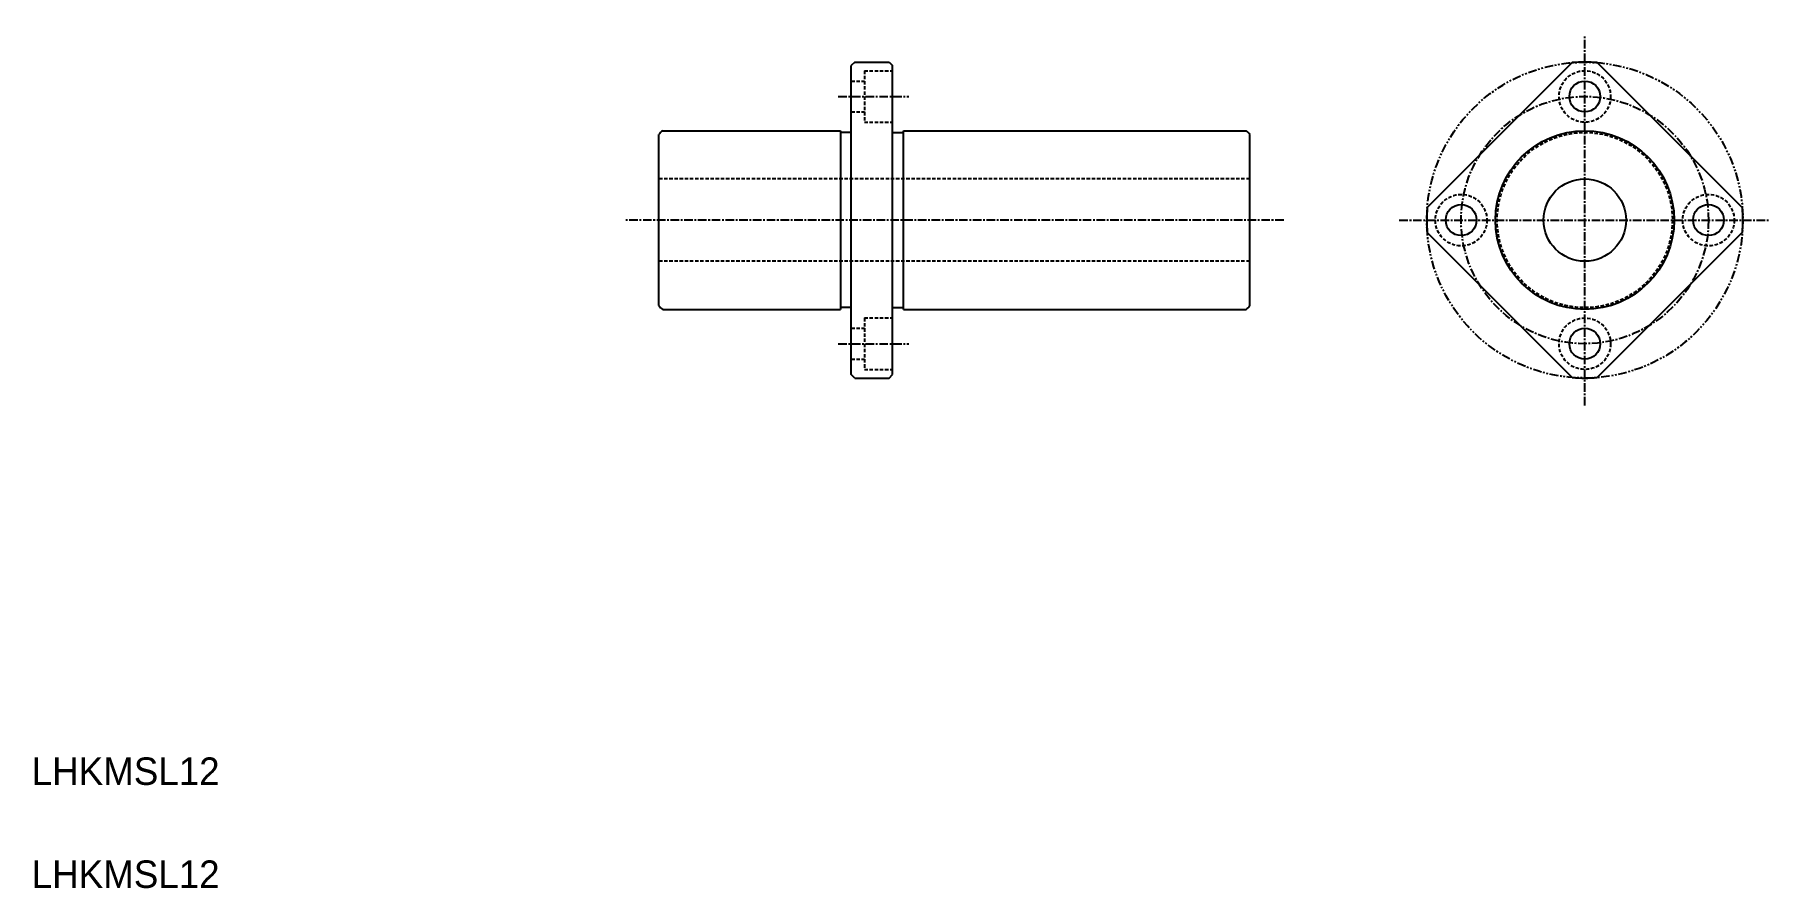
# Model space of a CAD drawing. Extents: x 10 to 263, y 10 to 134.
import ezdxf

# ---------------------------------------------------------------- set-up
doc = ezdxf.new("R2010")
doc.units = 0
for name, pattern in [('CENTER', [2, 1.25, -0.25, 0.25, -0.25]), ('DASHED', [0.75, 0.5, -0.25]), ('PHANTOM', [2.5, 1.25, -0.25, 0.25, -0.25, 0.25, -0.25])]:
    doc.linetypes.add(name, pattern=pattern)
doc.layers.get('0').update_dxf_attribs({"linetype": 'CONTINUOUS'})
doc.layers.add('CENTER', color=1, linetype='CENTER')

msp = doc.modelspace()

# ---------------------------------------------------------------- linework, layer by layer
at = {"color": 7, "linetype": 'CONTINUOUS'}
for p, q in [((129.8, 130.25), (129.3, 129.75)), ((129.3, 84.75), (129.3, 129.75)), ((129.8, 130.25), (134.8, 130.25)), ((134.8, 130.25), (135.3, 129.75)), ((135.3, 84.75), (135.3, 129.75)), ((234.24, 130.18), (213.13, 109.07)), ((258.98, 109.07), (237.88, 130.18)), ((101.3, 94.79), (101.3, 119.71)), ((101.84, 120.25), (127.7, 120.25)), ((127.7, 120.25), (127.7, 94.25)), ((129.3, 120), (127.7, 120)), ((135.3, 120), (136.9, 120)), ((136.9, 120.25), (186.76, 120.25)), ((136.9, 94.25), (136.9, 120.25)), ((187.3, 94.79), (187.3, 119.71)), ((234.24, 84.32), (213.13, 105.43)), ((258.98, 105.43), (237.88, 84.32)), ((101.84, 94.25), (127.7, 94.25)), ((129.3, 94.5), (127.7, 94.5)), ((135.3, 94.5), (136.9, 94.5)), ((136.9, 94.25), (186.76, 94.25)), ((129.8, 84.25), (129.3, 84.75)), ((129.8, 84.25), (134.8, 84.25)), ((134.8, 84.25), (135.3, 84.75))]:
    msp.add_line(p, q, dxfattribs=at)
at = {"color": 3, "linetype": 'DASHED'}
for p, q in [((131.2, 129), (131.2, 121.5)), ((131.2, 129), (135.3, 129)), ((129.3, 127.5), (131.2, 127.5)), ((129.3, 123), (131.2, 123)), ((131.2, 121.5), (135.3, 121.5)), ((187.3, 113.25), (101.3, 113.25)), ((187.3, 101.25), (101.3, 101.25)), ((129.3, 91.5), (131.2, 91.5)), ((131.2, 93), (131.2, 85.5)), ((131.2, 93), (135.3, 93)), ((129.3, 87), (131.2, 87)), ((131.2, 85.5), (135.3, 85.5))]:
    msp.add_line(p, q, dxfattribs=at)
at = {"color": 3, "linetype": 'PHANTOM'}
msp.add_circle((236.06, 107.25), 23, dxfattribs=at)
at = {"color": 3, "linetype": 'DASHED'}
for centre, radius in [((236.06, 125.25), 3.75), ((236.06, 107.25), 12.75), ((218.06, 107.25), 3.75), ((254.06, 107.25), 3.75), ((236.06, 89.25), 3.75)]:
    msp.add_circle(centre, radius, dxfattribs=at)
at = {"color": 7, "linetype": 'CONTINUOUS'}
for centre, radius in [((236.06, 125.25), 2.25), ((236.06, 107.25), 13), ((236.06, 107.25), 6), ((218.06, 107.25), 2.25), ((254.06, 107.25), 2.25), ((236.06, 89.25), 2.25)]:
    msp.add_circle(centre, radius, dxfattribs=at)
for centre, radius, start, end in [((236.06, 107.25), 23, 85.4591, 94.5409), ((102.45, 119.1), 1.3, 117.7958, 152.2042), ((186.15, 119.1), 1.3, 27.7958, 62.2042), ((236.06, 107.25), 23, 175.4591, 184.5409), ((236.06, 107.25), 23, 355.4591, 4.5409), ((102.45, 95.4), 1.3, 207.7958, 242.2042), ((186.15, 95.4), 1.3, 297.7958, 332.2042), ((236.06, 107.25), 23, 265.4591, 274.5409)]:
    msp.add_arc(centre, radius, start, end, dxfattribs=at)
at = {"layer": 'CENTER', "color": 1, "linetype": 'CENTER'}
for p, q in [((236.06, 80.25), (236.06, 134.25)), ((127.38, 125.25), (137.65, 125.25)), ((192.23, 107.25), (96.4, 107.25)), ((209.06, 107.25), (263.06, 107.25)), ((127.38, 89.25), (137.65, 89.25))]:
    msp.add_line(p, q, dxfattribs=at)
msp.add_circle((236.06, 107.25), 18, dxfattribs=at)

# ---------------------------------------------------------------- texts
at = {"color": 7, "linetype": 'CONTINUOUS'}
for p in [(10, 25), (10, 10)]:
    msp.add_text('LHKMSL12', height=4, dxfattribs=at).set_placement(p)

doc.saveas('drawing.dxf')
